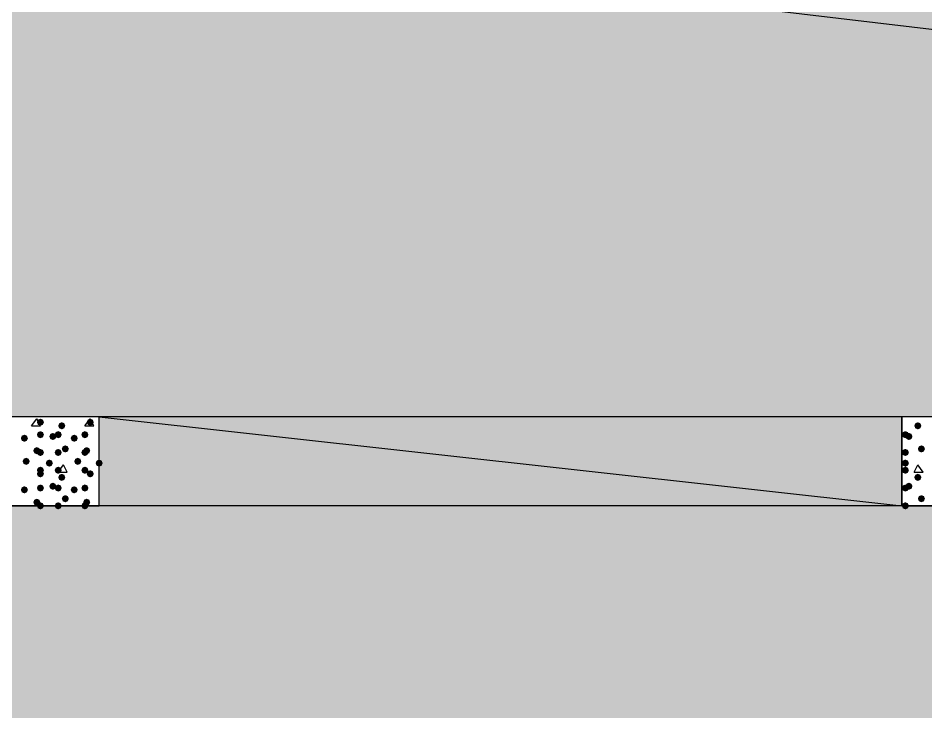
# Model space of a CAD drawing. Header units: millimetres. Extents: x 0 to 420, y 0 to 297.
# Drawn here: x 279.84 to 301.43, y 99.07 to 115.58 of the extents above; entities that cross this region are included whole.
import ezdxf

# ---------------------------------------------------------------- set-up
doc = ezdxf.new("R2010")
doc.units = ezdxf.units.MM
doc.layers.get('0').update_dxf_attribs({"linetype": 'CONTINUOUS'})

msp = doc.modelspace()

# ---------------------------------------------------------------- hatches: boundary and pattern name
at = {"true_color": 0x000008}
h = msp.add_hatch(color=0, dxfattribs=at)
h.paths.add_polyline_path([(379.603, 125.179667), (218.228333, 125.179667), (379.603, 106.087333)], flags=0)
h.paths.add_polyline_path([(218.228333, 125.179667), (379.603, 106.087333), (218.228333, 106.087333)], flags=0)
at = {"true_color": 0x000007}
for points in [[(280.458333, 105.960333), (280.433463, 105.900538), (280.373667, 105.875667), (280.313871, 105.900538), (280.289, 105.960333), (280.313871, 106.020129), (280.373667, 106.045), (280.433462, 106.020129)], [(281.643667, 105.960333), (281.618796, 105.900538), (281.559, 105.875667), (281.499204, 105.900538), (281.474333, 105.960333), (281.499204, 106.020129), (281.559, 106.045), (281.618796, 106.020129)], [(280.966333, 105.875667), (280.941462, 105.815871), (280.881667, 105.791), (280.821871, 105.815871), (280.797, 105.875667), (280.821871, 105.935462), (280.881667, 105.960333), (280.941462, 105.935463)], [(301.328667, 105.875667), (301.303796, 105.815871), (301.244, 105.791), (301.184204, 105.815871), (301.159333, 105.875667), (301.184204, 105.935462), (301.244, 105.960333), (301.303796, 105.935463)], [(280.077333, 105.579333), (280.052462, 105.519537), (279.992667, 105.494667), (279.932871, 105.519537), (279.908, 105.579333), (279.932871, 105.639129), (279.992667, 105.664), (280.052462, 105.639129)], [(280.458333, 105.664), (280.433463, 105.604204), (280.373667, 105.579333), (280.313871, 105.604204), (280.289, 105.664), (280.313871, 105.723796), (280.373667, 105.748667), (280.433462, 105.723796)], [(280.754667, 105.621667), (280.729796, 105.561871), (280.67, 105.537), (280.610204, 105.561871), (280.585333, 105.621667), (280.610204, 105.681462), (280.67, 105.706333), (280.729796, 105.681463)], [(280.881667, 105.664), (280.856796, 105.604204), (280.797, 105.579333), (280.737204, 105.604204), (280.712333, 105.664), (280.737204, 105.723796), (280.797, 105.748667), (280.856796, 105.723796)], [(281.262667, 105.579333), (281.237796, 105.519537), (281.178, 105.494667), (281.118204, 105.519537), (281.093333, 105.579333), (281.118204, 105.639129), (281.178, 105.664), (281.237796, 105.639129)], [(281.516667, 105.664), (281.491796, 105.604204), (281.432, 105.579333), (281.372204, 105.604204), (281.347333, 105.664), (281.372204, 105.723796), (281.432, 105.748667), (281.491796, 105.723796)], [(301.032333, 105.664), (301.007462, 105.604204), (300.947667, 105.579333), (300.887871, 105.604204), (300.863, 105.664), (300.887871, 105.723796), (300.947667, 105.748667), (301.007462, 105.723796)], [(301.117, 105.621667), (301.092129, 105.561871), (301.032333, 105.537), (300.972538, 105.561871), (300.947667, 105.621667), (300.972537, 105.681462), (301.032333, 105.706333), (301.092129, 105.681463)], [(280.373667, 105.283), (280.348796, 105.223204), (280.289, 105.198333), (280.229204, 105.223204), (280.204333, 105.283), (280.229204, 105.342796), (280.289, 105.367667), (280.348796, 105.342796)], [(281.051, 105.325333), (281.026129, 105.265537), (280.966333, 105.240667), (280.906538, 105.265537), (280.881667, 105.325333), (280.906537, 105.385129), (280.966333, 105.41), (281.026129, 105.385129)], [(281.559, 105.283), (281.534129, 105.223204), (281.474333, 105.198333), (281.414538, 105.223204), (281.389667, 105.283), (281.414537, 105.342796), (281.474333, 105.367667), (281.534129, 105.342796)], [(301.413333, 105.325333), (301.388462, 105.265537), (301.328667, 105.240667), (301.268871, 105.265537), (301.244, 105.325333), (301.268871, 105.385129), (301.328667, 105.41), (301.388462, 105.385129)], [(280.458333, 105.240667), (280.433463, 105.180871), (280.373667, 105.156), (280.313871, 105.180871), (280.289, 105.240667), (280.313871, 105.300462), (280.373667, 105.325333), (280.433462, 105.300463)], [(280.881667, 105.240667), (280.856796, 105.180871), (280.797, 105.156), (280.737204, 105.180871), (280.712333, 105.240667), (280.737204, 105.300462), (280.797, 105.325333), (280.856796, 105.300463)], [(281.516667, 105.240667), (281.491796, 105.180871), (281.432, 105.156), (281.372204, 105.180871), (281.347333, 105.240667), (281.372204, 105.300462), (281.432, 105.325333), (281.491796, 105.300463)], [(301.032333, 105.240667), (301.007462, 105.180871), (300.947667, 105.156), (300.887871, 105.180871), (300.863, 105.240667), (300.887871, 105.300462), (300.947667, 105.325333), (301.007462, 105.300463)], [(280.119667, 105.029), (280.094796, 104.969204), (280.035, 104.944333), (279.975204, 104.969204), (279.950333, 105.029), (279.975204, 105.088796), (280.035, 105.113667), (280.094796, 105.088796)], [(280.67, 104.986667), (280.645129, 104.926871), (280.585333, 104.902), (280.525538, 104.926871), (280.500667, 104.986667), (280.525537, 105.046462), (280.585333, 105.071333), (280.645129, 105.046463)], [(281.347333, 105.029), (281.322462, 104.969204), (281.262667, 104.944333), (281.202871, 104.969204), (281.178, 105.029), (281.202871, 105.088796), (281.262667, 105.113667), (281.322462, 105.088796)], [(281.855333, 104.986667), (281.830462, 104.926871), (281.770667, 104.902), (281.710871, 104.926871), (281.686, 104.986667), (281.710871, 105.046462), (281.770667, 105.071333), (281.830462, 105.046463)], [(301.032333, 104.986667), (301.007462, 104.926871), (300.947667, 104.902), (300.887871, 104.926871), (300.863, 104.986667), (300.887871, 105.046462), (300.947667, 105.071333), (301.007462, 105.046463)], [(280.458333, 104.817333), (280.433463, 104.757537), (280.373667, 104.732667), (280.313871, 104.757537), (280.289, 104.817333), (280.313871, 104.877129), (280.373667, 104.902), (280.433462, 104.877129)], [(280.458333, 104.732667), (280.433463, 104.672871), (280.373667, 104.648), (280.313871, 104.672871), (280.289, 104.732667), (280.313871, 104.792462), (280.373667, 104.817333), (280.433462, 104.792463)], [(280.881667, 104.817333), (280.856796, 104.757537), (280.797, 104.732667), (280.737204, 104.757537), (280.712333, 104.817333), (280.737204, 104.877129), (280.797, 104.902), (280.856796, 104.877129)], [(280.966333, 104.648), (280.941462, 104.588204), (280.881667, 104.563333), (280.821871, 104.588204), (280.797, 104.648), (280.821871, 104.707796), (280.881667, 104.732667), (280.941462, 104.707796)], [(281.516667, 104.817333), (281.491796, 104.757537), (281.432, 104.732667), (281.372204, 104.757537), (281.347333, 104.817333), (281.372204, 104.877129), (281.432, 104.902), (281.491796, 104.877129)], [(281.643667, 104.732667), (281.618796, 104.672871), (281.559, 104.648), (281.499204, 104.672871), (281.474333, 104.732667), (281.499204, 104.792462), (281.559, 104.817333), (281.618796, 104.792463)], [(301.032333, 104.817333), (301.007462, 104.757537), (300.947667, 104.732667), (300.887871, 104.757537), (300.863, 104.817333), (300.887871, 104.877129), (300.947667, 104.902), (301.007462, 104.877129)], [(301.328667, 104.648), (301.303796, 104.588204), (301.244, 104.563333), (301.184204, 104.588204), (301.159333, 104.648), (301.184204, 104.707796), (301.244, 104.732667), (301.303796, 104.707796)], [(280.754667, 104.436333), (280.729796, 104.376537), (280.67, 104.351667), (280.610204, 104.376537), (280.585333, 104.436333), (280.610204, 104.496129), (280.67, 104.521), (280.729796, 104.496129)], [(301.117, 104.436333), (301.092129, 104.376537), (301.032333, 104.351667), (300.972538, 104.376537), (300.947667, 104.436333), (300.972537, 104.496129), (301.032333, 104.521), (301.092129, 104.496129)], [(280.077333, 104.351667), (280.052462, 104.291871), (279.992667, 104.267), (279.932871, 104.291871), (279.908, 104.351667), (279.932871, 104.411462), (279.992667, 104.436333), (280.052462, 104.411463)], [(280.458333, 104.394), (280.433463, 104.334204), (280.373667, 104.309333), (280.313871, 104.334204), (280.289, 104.394), (280.313871, 104.453796), (280.373667, 104.478667), (280.433462, 104.453796)], [(280.881667, 104.394), (280.856796, 104.334204), (280.797, 104.309333), (280.737204, 104.334204), (280.712333, 104.394), (280.737204, 104.453796), (280.797, 104.478667), (280.856796, 104.453796)], [(281.262667, 104.351667), (281.237796, 104.291871), (281.178, 104.267), (281.118204, 104.291871), (281.093333, 104.351667), (281.118204, 104.411462), (281.178, 104.436333), (281.237796, 104.411463)], [(281.516667, 104.394), (281.491796, 104.334204), (281.432, 104.309333), (281.372204, 104.334204), (281.347333, 104.394), (281.372204, 104.453796), (281.432, 104.478667), (281.491796, 104.453796)], [(301.032333, 104.394), (301.007462, 104.334204), (300.947667, 104.309333), (300.887871, 104.334204), (300.863, 104.394), (300.887871, 104.453796), (300.947667, 104.478667), (301.007462, 104.453796)], [(280.373667, 104.055333), (280.348796, 103.995538), (280.289, 103.970667), (280.229204, 103.995538), (280.204333, 104.055333), (280.229204, 104.115129), (280.289, 104.14), (280.348796, 104.115129)], [(281.051, 104.14), (281.026129, 104.080204), (280.966333, 104.055333), (280.906538, 104.080204), (280.881667, 104.14), (280.906537, 104.199796), (280.966333, 104.224667), (281.026129, 104.199796)], [(281.559, 104.055333), (281.534129, 103.995538), (281.474333, 103.970667), (281.414538, 103.995538), (281.389667, 104.055333), (281.414537, 104.115129), (281.474333, 104.14), (281.534129, 104.115129)], [(301.413333, 104.14), (301.388462, 104.080204), (301.328667, 104.055333), (301.268871, 104.080204), (301.244, 104.14), (301.268871, 104.199796), (301.328667, 104.224667), (301.388462, 104.199796)], [(280.458333, 103.970667), (280.433463, 103.910871), (280.373667, 103.886), (280.313871, 103.910871), (280.289, 103.970667), (280.313871, 104.030462), (280.373667, 104.055333), (280.433462, 104.030463)], [(280.881667, 103.970667), (280.856796, 103.910871), (280.797, 103.886), (280.737204, 103.910871), (280.712333, 103.970667), (280.737204, 104.030462), (280.797, 104.055333), (280.856796, 104.030463)], [(281.516667, 103.970667), (281.491796, 103.910871), (281.432, 103.886), (281.372204, 103.910871), (281.347333, 103.970667), (281.372204, 104.030462), (281.432, 104.055333), (281.491796, 104.030463)], [(301.032333, 103.970667), (301.007462, 103.910871), (300.947667, 103.886), (300.887871, 103.910871), (300.863, 103.970667), (300.887871, 104.030462), (300.947667, 104.055333), (301.007462, 104.030463)]]:
    msp.add_hatch(color=0, dxfattribs=at).paths.add_polyline_path(points, flags=0)
at = {"true_color": 0x000008}
h = msp.add_hatch(color=0, dxfattribs=at)
h.paths.add_polyline_path([(300.863, 106.087333), (281.770667, 106.087333), (300.863, 103.970667)], flags=0)
h.paths.add_polyline_path([(281.770667, 106.087333), (300.863, 103.970667), (281.770667, 103.970667)], flags=0)
h = msp.add_hatch(color=0, dxfattribs=at)
h.paths.add_polyline_path([(379.603, 103.970667), (33.528, 103.970667), (379.603, 84.920667)], flags=0)
h.paths.add_polyline_path([(33.528, 103.970667), (379.603, 84.920667), (33.528, 84.920667)], flags=0)

# ---------------------------------------------------------------- linework, layer by layer
at = {"color": 0, "true_color": 0x000008}
for points in [[(379.603, 125.179667), (218.228333, 125.179667), (379.603, 106.087333)], [(218.228333, 125.179667), (379.603, 106.087333), (218.228333, 106.087333)], [(300.863, 106.087333), (281.770667, 106.087333), (300.863, 103.970667)], [(281.770667, 106.087333), (300.863, 103.970667), (281.770667, 103.970667)], [(379.603, 103.970667), (33.528, 103.970667), (379.603, 84.920667)]]:
    msp.add_lwpolyline(points, close=True, dxfattribs=at)
at = {"color": 0, "true_color": 0x000007}
for points in [[(279.654, 106.087333), (279.654, 103.970667), (281.770667, 103.970667), (281.770667, 106.087333)], [(300.863, 106.087333), (300.863, 103.970667), (302.979667, 103.970667), (302.979667, 106.087333)]]:
    msp.add_lwpolyline(points, close=True, dxfattribs=at)
for points in [[(280.162, 105.875667), (280.289, 106.045)], [(280.373667, 105.875667), (280.289, 106.045)], [(281.432, 105.875667), (281.559, 106.045)], [(281.643667, 105.875667), (281.559, 106.045)], [(280.162, 105.875667), (280.373667, 105.875667)], [(281.432, 105.875667), (281.643667, 105.875667)], [(280.797, 104.775), (280.924, 104.944333)], [(281.008667, 104.775), (280.924, 104.944333)], [(301.159333, 104.775), (301.244, 104.944333)], [(301.371, 104.775), (301.244, 104.944333)], [(280.797, 104.775), (281.008667, 104.775)], [(301.159333, 104.775), (301.371, 104.775)]]:
    msp.add_lwpolyline(points, dxfattribs=at)

doc.saveas('drawing.dxf')
